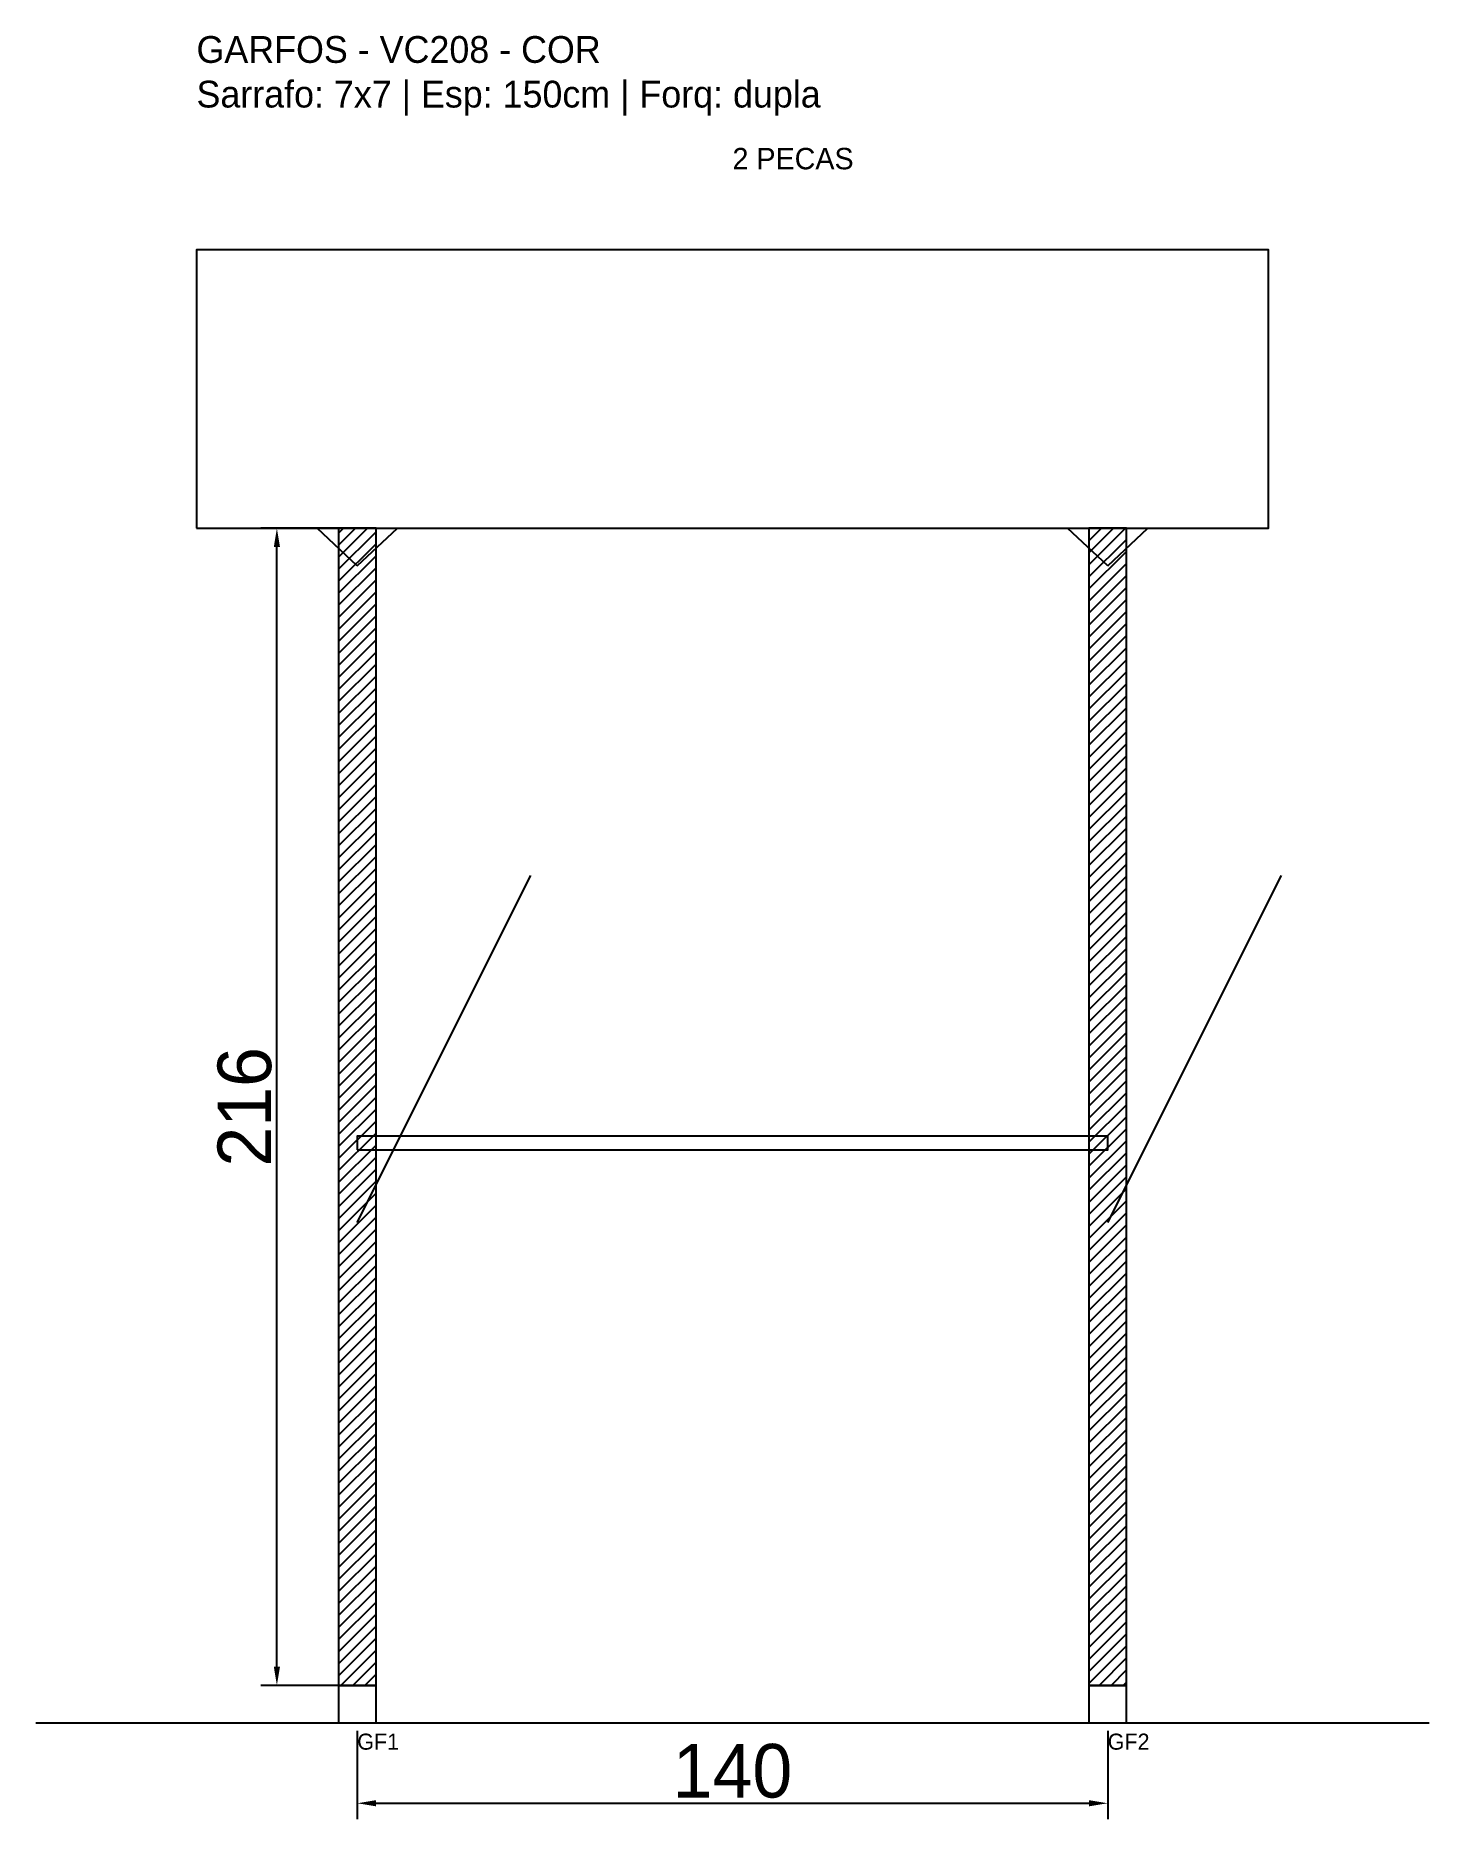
# Model space of a CAD drawing. Header units: metres. Extents: x -30 to 230, y -25 to 308.
import ezdxf

# ---------------------------------------------------------------- set-up
doc = ezdxf.new("R2010")
doc.units = ezdxf.units.M
for name, color, linetype in [('BARRA_ANCORAGEM', 1, 'Continuous'), ('COTA', 241, 'Continuous'), ('GARFOS OK', 3, 'Continuous'), ('NOME DA VIGA', 6, 'Continuous'), ('SARR_7x7', 40, 'Continuous'), ('TIRAS REESCORAMENTO', 252, 'Continuous'), ('VIGAS', 3, 'Continuous')]:
    doc.layers.add(name, color=color, linetype=linetype)
doc.dimstyles.new('EZ DXF', dxfattribs={"dimtxt": 10, "dimasz": 3.5, "dimexe": 3, "dimexo": 1.5, "dimgap": 1, "dimtad": 1, "dimdec": 1, "dimdsep": 46, "dimcen": 2.5, "dimazin": 3, "dimtfac": 1, "dimtmove": 0, "dimatfit": 3})

msp = doc.modelspace()

# ---------------------------------------------------------------- hatches: boundary and pattern name
at = {"layer": 'COTA'}
h = msp.add_hatch(dxfattribs=at)
h.set_pattern_fill('ANSI31', scale=0.5)
h.paths.add_polyline_path([(26.5, 0), (33.5, 0), (33.5, 216), (26.5, 216)])
h = msp.add_hatch(dxfattribs=at)
h.set_pattern_fill('ANSI31', scale=0.5)
h.paths.add_polyline_path([(166.5, 0), (173.5, 0), (173.5, 216), (166.5, 216)])

# ---------------------------------------------------------------- linework, layer by layer
at = {"layer": 'BARRA_ANCORAGEM'}
for p, q in [((30, 86.4), (62.4, 151.2)), ((170, 86.4), (202.4, 151.2))]:
    msp.add_line(p, q, dxfattribs=at)
at = {"layer": 'GARFOS OK'}
for p, q in [((30, 209), (22.5, 216)), ((22.5, 216), (37.5, 216)), ((30, 209), (37.5, 216)), ((170, 209), (162.5, 216)), ((162.5, 216), (177.5, 216)), ((170, 209), (177.5, 216))]:
    msp.add_line(p, q, dxfattribs=at)
at = {"layer": 'GARFOS OK', "linetype": 'CONTINUOUS'}
msp.add_line((-30, -7), (230, -7), dxfattribs=at)
at = {"layer": 'GARFOS OK'}
for points in [[(26.5, 0), (33.5, 0), (33.5, 216), (26.5, 216), (26.5, 0)], [(166.5, 0), (173.5, 0), (173.5, 216), (166.5, 216), (166.5, 0)]]:
    msp.add_lwpolyline(points, dxfattribs=at)
at = {"layer": 'SARR_7x7'}
for points in [[(26.5, -7), (33.5, -7), (33.5, 0), (26.5, 0), (26.5, -7)], [(166.5, -7), (173.5, -7), (173.5, 0), (166.5, 0), (166.5, -7)]]:
    msp.add_lwpolyline(points, dxfattribs=at)
at = {"layer": 'TIRAS REESCORAMENTO'}
msp.add_lwpolyline([(30, 100), (170, 100), (170, 102.5), (30, 102.5), (30, 100)], dxfattribs=at)
at = {"layer": 'VIGAS'}
msp.add_lwpolyline([(0, 216), (200, 216), (200, 268), (0, 268), (0, 216)], dxfattribs=at)

# ---------------------------------------------------------------- texts
at = {"layer": 'NOME DA VIGA'}
for s, height, p in [('2 PECAS', 4, (100, 283)), ('GF1', 3, (30, -12)), ('GF2', 3, (170, -12))]:
    msp.add_text(s, height=height, dxfattribs=at).set_placement(p)
at = {"layer": 'NOME DA VIGA', "insert": (0, 293), "char_height": 5, "attachment_point": 7}
msp.add_mtext('GARFOS - VC208 - COR\\PSarrafo: 7x7 | Esp: 150cm | Forq: dupla', dxfattribs=at)

# ---------------------------------------------------------------- dimensions: what is measured, and where the dimension line sits
at = {"layer": 'COTA'}
msp.add_linear_dim(base=(15, 0), p1=(30, 0), p2=(30, 216), angle=90, dimstyle='EZ DXF', dxfattribs=at).render()
msp.add_linear_dim(base=(30, -22), p1=(30, -7), p2=(170, -7), dimstyle='EZ DXF', dxfattribs=at).render()

doc.saveas('drawing.dxf')
